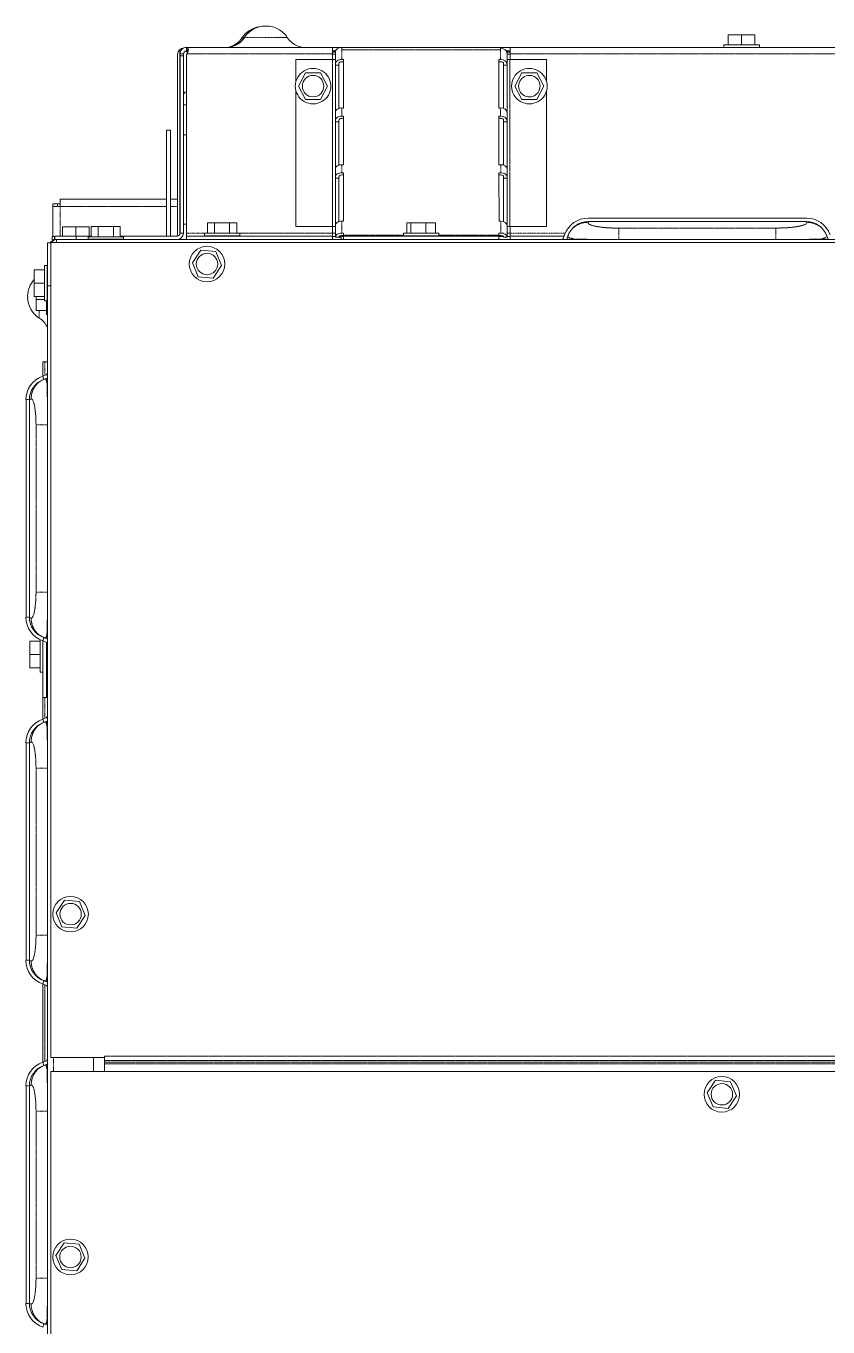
# Model space of a CAD drawing. Header units: millimetres. Extents: x 60499 to 556746, y 248297 to 497145.
# Drawn here: x 70019 to 77869, y 386264 to 399004 of the extents above; entities that cross this region are included whole.
import ezdxf

# ---------------------------------------------------------------- set-up
doc = ezdxf.new("R2010")
doc.units = ezdxf.units.MM
doc.linetypes.add('PHANTOM', pattern=[20, 10, -2, 2, -2, 2, -2])

msp = doc.modelspace()

# ---------------------------------------------------------------- linework, layer by layer
at = {"color": 7, "linetype": 'PHANTOM', "lineweight": 13, "ltscale": 0.000579594}
msp.add_line((72132, 398887), (72152, 398887), dxfattribs=at)
at = {"color": 7, "linetype": 'PHANTOM', "lineweight": 13, "ltscale": 2.97366e-05}
for p, q in [((72155, 398891), (72154, 398891)), ((72156, 398891), (72155, 398891))]:
    msp.add_line(p, q, dxfattribs=at)
at = {"color": 7, "linetype": 'PHANTOM', "lineweight": 13, "ltscale": 0.012484}
msp.add_line((72576, 398891), (72156, 398891), dxfattribs=at)
at = {"color": 7, "lineweight": 13, "ltscale": 2.94062e-05}
for p, q in [((72361, 399004), (72360, 399004)), ((72362, 399004), (72361, 399004))]:
    msp.add_line(p, q, dxfattribs=at)
at = {"color": 7, "lineweight": 13, "ltscale": 0.000266248}
for p, q in [((72371, 399004), (72362, 399004)), ((70036, 396349), (70036, 396358))]:
    msp.add_line(p, q, dxfattribs=at)
at = {"color": 7, "lineweight": 13, "ltscale": 4.51462e-05}
for p, q in [((72370, 399004), (72369, 399004)), ((72371, 399004), (72370, 399004))]:
    msp.add_line(p, q, dxfattribs=at)
at = {"color": 7, "lineweight": 13, "ltscale": 0.0039}
for p, q in [((76892, 398919), (77023, 398919)), ((77023, 398919), (77154, 398919)), ((70376, 397036), (70507, 397036)), ((70507, 397036), (70638, 397036)), ((70100, 396486), (70100, 396617)), ((70100, 396355), (70100, 396486)), ((70056, 392849), (70056, 392980)), ((70056, 392718), (70056, 392849))]:
    msp.add_line(p, q, dxfattribs=at)
at = {"color": 7, "lineweight": 13, "ltscale": 0.003}
for p, q in [((76892, 398818), (76892, 398919)), ((77023, 398818), (77023, 398919)), ((77154, 398818), (77154, 398919)), ((70657, 396941), (70657, 397042)), ((70726, 396941), (70726, 397042)), ((70874, 396941), (70874, 397042)), ((70942, 396941), (70942, 397042)), ((71796, 396974), (71796, 397075)), ((71864, 396974), (71864, 397075)), ((72012, 396974), (72012, 397075)), ((72081, 396974), (72081, 397075)), ((73748, 396974), (73748, 397075)), ((73787, 396974), (73787, 397075)), ((73932, 396974), (73932, 397075)), ((74027, 396974), (74027, 397075)), ((70200, 396617), (70100, 396617)), ((70200, 396486), (70100, 396486)), ((70200, 396355), (70100, 396355)), ((70220, 396218), (70119, 396218)), ((70157, 392980), (70056, 392980)), ((70157, 392849), (70056, 392849)), ((70157, 392718), (70056, 392718))]:
    msp.add_line(p, q, dxfattribs=at)
at = {"color": 7, "lineweight": 13, "ltscale": 0.000313616}
msp.add_line((71534, 398761), (71524, 398761), dxfattribs=at)
at = {"color": 7, "lineweight": 13, "ltscale": 0.000874917}
msp.add_line((71524, 398761), (71524, 398731), dxfattribs=at)
at = {"color": 7, "lineweight": 13, "ltscale": 0.03937}
for p, q in [((71524, 396976), (71524, 398761)), ((73018, 398794), (71595, 398794)), ((73018, 398794), (74757, 398794)), ((73110, 398792), (74664, 398792)), ((92144, 398794), (74757, 398794)), ((71503, 396971), (71503, 398727)), ((71527, 396976), (71527, 398713)), ((71560, 398713), (71560, 396976)), ((71590, 396976), (71590, 398726)), ((71590, 398726), (71590, 396976)), ((72661, 398370), (72661, 397040)), ((72661, 398370), (72661, 397040)), ((75114, 398370), (75114, 397040)), ((71394, 396946), (71394, 397984)), ((71434, 397984), (71434, 396946)), ((71561, 397937), (71561, 397064)), ((70352, 397307), (71394, 397307)), ((77658, 397123), (75523, 397123)), ((77658, 397089), (75522, 397089)), ((70263, 396883), (89275, 396883)), ((70263, 396883), (70263, 388904)), ((70318, 396913), (89249, 396913)), ((73018, 396946), (71590, 396946)), ((71590, 396913), (73018, 396913)), ((73127, 396946), (74648, 396946)), ((73127, 396913), (74648, 396913)), ((70229, 381472), (70229, 396460)), ((70019, 395345), (70019, 393214)), ((70019, 395345), (70019, 393214)), ((70052, 395345), (70052, 393214)), ((70019, 391985), (70019, 389855)), ((70019, 391985), (70019, 389855)), ((70052, 391985), (70052, 389855)), ((70185, 388858), (70185, 389622)), ((70263, 380792), (70263, 388767)), ((70263, 388767), (93474, 388767)), ((70019, 388626), (70019, 386495)), ((70019, 388626), (70019, 386495)), ((70052, 388626), (70052, 386495))]:
    msp.add_line(p, q, dxfattribs=at)
at = {"color": 7, "lineweight": 13, "ltscale": 5.49977e-05}
msp.add_line((71565, 398790), (71567, 398790), dxfattribs=at)
at = {"color": 7, "lineweight": 13, "ltscale": 0.00090964}
msp.add_line((71575, 398756), (71605, 398756), dxfattribs=at)
at = {"color": 7, "lineweight": 13, "ltscale": 0.000990019}
for p, q in [((71590, 398761), (71590, 398794)), ((71595, 398761), (71595, 398794)), ((74757, 398761), (74757, 398794)), ((71560, 398731), (71527, 398731)), ((71560, 398713), (71527, 398713)), ((73081, 398622), (73047, 398622)), ((71560, 396976), (71527, 396976)), ((70276, 396942), (70276, 396909)), ((70297, 396946), (70297, 396913)), ((70300, 396913), (70300, 396946)), ((70510, 396913), (70510, 396946)), ((71590, 396946), (71590, 396913)), ((73018, 396913), (73018, 396946)), ((73048, 396935), (73081, 396935)), ((73127, 396913), (73127, 396946)), ((74648, 396913), (74648, 396946)), ((74757, 396913), (74757, 396946)), ((70185, 392429), (70219, 392429))]:
    msp.add_line(p, q, dxfattribs=at)
at = {"color": 7, "lineweight": 13, "ltscale": 0.000153489}
for p, q in [((71595, 398794), (71590, 398794)), ((71595, 398761), (71590, 398761))]:
    msp.add_line(p, q, dxfattribs=at)
at = {"color": 7, "lineweight": 13, "ltscale": 0.000305536}
msp.add_line((71595, 398756), (71595, 398746), dxfattribs=at)
at = {"color": 7, "lineweight": 13, "ltscale": 1.10836e-05}
msp.add_line((72752, 398794), (72752, 398794), dxfattribs=at)
at = {"color": 7, "lineweight": 13, "ltscale": 0.000922796}
msp.add_line((73018, 398761), (73049, 398761), dxfattribs=at)
at = {"color": 7, "linetype": 'PHANTOM', "lineweight": 13, "ltscale": 0.000869721}
msp.add_line((73047, 398752), (73018, 398752), dxfattribs=at)
at = {"color": 7, "lineweight": 13, "ltscale": 0.000278623}
msp.add_line((73047, 398751), (73047, 398741), dxfattribs=at)
at = {"color": 7, "lineweight": 13, "ltscale": 1.98244e-06}
for p, q in [((73110, 398792), (73110, 398792)), ((71590, 396946), (71590, 396946)), ((71590, 396913), (71590, 396913)), ((73127, 396946), (73127, 396946)), ((73127, 396913), (73127, 396913)), ((74757, 396946), (74757, 396946)), ((74757, 396913), (74757, 396913))]:
    msp.add_line(p, q, dxfattribs=at)
at = {"color": 7, "lineweight": 13, "ltscale": 0.00064135}
for p, q in [((73110, 398792), (73110, 398770)), ((74664, 398770), (74664, 398792))]:
    msp.add_line(p, q, dxfattribs=at)
at = {"color": 7, "lineweight": 13, "ltscale": 1.00023e-05}
msp.add_line((73110, 398792), (73110, 398792), dxfattribs=at)
at = {"color": 7, "linetype": 'PHANTOM', "lineweight": 13, "ltscale": 0.003447}
msp.add_line((73110, 398676), (73110, 398792), dxfattribs=at)
at = {"color": 7, "linetype": 'PHANTOM', "lineweight": 13, "ltscale": 0.03937}
for p, q in [((73110, 398770), (74664, 398770)), ((73018, 398731), (71595, 398731)), ((73018, 398675), (73018, 397040)), ((73047, 398675), (73047, 397040)), ((74756, 397040), (74756, 398675)), ((92144, 398731), (74757, 398731)), ((70352, 397237), (71394, 397237)), ((73018, 396976), (72081, 396976)), ((77358, 397025), (75823, 397025)), ((70117, 395097), (70117, 393461)), ((70117, 391738), (70117, 390102)), ((70203, 388865), (70203, 389616)), ((70788, 388915), (92949, 388915)), ((70788, 388873), (92949, 388873)), ((92949, 388858), (70788, 388858)), ((92949, 388840), (70788, 388840)), ((70117, 388379), (70117, 386743))]:
    msp.add_line(p, q, dxfattribs=at)
at = {"color": 7, "lineweight": 13, "ltscale": 9.9873e-06}
msp.add_line((74664, 398792), (74664, 398792), dxfattribs=at)
at = {"color": 7, "lineweight": 13, "ltscale": 0.000278503}
msp.add_line((74664, 398792), (74664, 398783), dxfattribs=at)
at = {"color": 7, "linetype": 'PHANTOM', "lineweight": 13, "ltscale": 0.003168}
for p, q in [((74664, 398676), (74664, 398783)), ((73047, 398635), (73047, 398741))]:
    msp.add_line(p, q, dxfattribs=at)
at = {"color": 7, "lineweight": 13, "ltscale": 0.001096}
msp.add_line((74720, 398761), (74757, 398761), dxfattribs=at)
at = {"color": 7, "linetype": 'PHANTOM', "lineweight": 13, "ltscale": 0.000944032}
msp.add_line((74757, 398752), (74725, 398752), dxfattribs=at)
at = {"color": 7, "lineweight": 13, "ltscale": 0.01035}
for p, q in [((77197, 398818), (76850, 398818)), ((70200, 396660), (70200, 396313))]:
    msp.add_line(p, q, dxfattribs=at)
at = {"color": 7, "lineweight": 13, "ltscale": 0.000712958}
for p, q in [((76850, 398794), (76850, 398818)), ((77197, 398794), (77197, 398818))]:
    msp.add_line(p, q, dxfattribs=at)
at = {"color": 7, "lineweight": 13, "ltscale": 9.60883e-05}
msp.add_line((71527, 398731), (71524, 398731), dxfattribs=at)
at = {"color": 7, "lineweight": 13, "ltscale": 9.56678e-05}
msp.add_line((71524, 398731), (71527, 398731), dxfattribs=at)
at = {"color": 7, "lineweight": 13, "ltscale": 0.000448753}
msp.add_line((71595, 398731), (71595, 398746), dxfattribs=at)
at = {"color": 7, "linetype": 'PHANTOM', "lineweight": 13, "ltscale": 0.000215756}
msp.add_line((71595, 398746), (71602, 398746), dxfattribs=at)
at = {"color": 7, "lineweight": 13, "ltscale": 0.006392}
msp.add_line((72661, 398675), (72661, 398460), dxfattribs=at)
at = {"color": 7, "lineweight": 13, "ltscale": 0.006391}
msp.add_line((72661, 398675), (72661, 398460), dxfattribs=at)
at = {"color": 7, "lineweight": 13, "ltscale": 0.010635}
for p, q in [((72661, 398675), (73018, 398675)), ((74756, 398675), (75114, 398675)), ((72661, 397040), (73018, 397040)), ((74756, 397040), (75114, 397040))]:
    msp.add_line(p, q, dxfattribs=at)
at = {"color": 7, "linetype": 'PHANTOM', "lineweight": 13, "ltscale": 0.00086891}
msp.add_line((73018, 398747), (73047, 398747), dxfattribs=at)
at = {"color": 7, "lineweight": 13, "ltscale": 0.001683}
for p, q in [((73018, 398675), (73018, 398731)), ((74757, 398731), (74757, 398675)), ((74757, 398731), (74757, 398675))]:
    msp.add_line(p, q, dxfattribs=at)
at = {"color": 7, "lineweight": 13, "ltscale": 0.000868519}
for p, q in [((73018, 398728), (73047, 398728)), ((73018, 396975), (73047, 396975))]:
    msp.add_line(p, q, dxfattribs=at)
at = {"color": 7, "lineweight": 13, "ltscale": 0.000875158}
for p, q in [((73018, 398675), (73047, 398675)), ((73018, 397040), (73047, 397040))]:
    msp.add_line(p, q, dxfattribs=at)
at = {"color": 7, "lineweight": 13, "ltscale": 0.001988}
msp.add_line((73047, 398741), (73047, 398675), dxfattribs=at)
at = {"color": 7, "lineweight": 13, "ltscale": 0.000390601}
for p, q in [((73047, 398635), (73047, 398622)), ((73081, 398635), (73081, 398622)), ((74694, 398635), (74694, 398622)), ((74727, 398635), (74727, 398622)), ((73047, 398080), (73047, 398067)), ((73081, 398080), (73081, 398067)), ((74694, 398080), (74694, 398067)), ((74727, 398080), (74727, 398067)), ((73048, 397605), (73048, 397592)), ((73048, 397526), (73048, 397513)), ((73081, 397526), (73081, 397513)), ((74694, 397526), (74694, 397513)), ((74727, 397526), (74727, 397513)), ((73048, 397051), (73048, 397037))]:
    msp.add_line(p, q, dxfattribs=at)
at = {"color": 7, "lineweight": 13, "ltscale": 0.00047876}
for p, q in [((73110, 398676), (73126, 398676)), ((74664, 398654), (74648, 398654)), ((73110, 398122), (73126, 398122)), ((74664, 398201), (74648, 398201)), ((73110, 398100), (73126, 398100)), ((74664, 398100), (74648, 398100)), ((73110, 397646), (73126, 397646)), ((74665, 397646), (74648, 397646)), ((74665, 397567), (74648, 397567))]:
    msp.add_line(p, q, dxfattribs=at)
at = {"color": 7, "lineweight": 13, "ltscale": 0.000478729}
for p, q in [((73110, 398654), (73126, 398654)), ((73110, 398201), (73126, 398201)), ((73110, 397567), (73126, 397567)), ((73110, 397545), (73126, 397545)), ((73110, 397092), (73126, 397092))]:
    msp.add_line(p, q, dxfattribs=at)
at = {"color": 7, "lineweight": 13, "ltscale": 0.00064952}
for p, q in [((73126, 398654), (73126, 398676)), ((73126, 397545), (73126, 397567)), ((73127, 396954), (73127, 396976))]:
    msp.add_line(p, q, dxfattribs=at)
at = {"color": 7, "lineweight": 13, "ltscale": 0.014151}
for p, q in [((73126, 398676), (73126, 398201)), ((74648, 398201), (74648, 398676)), ((73047, 398622), (73047, 398147)), ((73126, 398122), (73126, 397646)), ((74648, 397646), (74648, 398122)), ((73047, 398067), (73048, 397592)), ((73048, 397513), (73048, 397037)), ((73126, 397567), (73126, 397092)), ((74649, 397092), (74648, 397567))]:
    msp.add_line(p, q, dxfattribs=at)
at = {"color": 7, "lineweight": 13, "ltscale": 0.013501}
for p, q in [((73126, 398654), (73126, 398201)), ((73126, 398100), (73126, 397646)), ((73126, 397545), (73126, 397092))]:
    msp.add_line(p, q, dxfattribs=at)
at = {"color": 7, "lineweight": 13, "ltscale": 0.000478745}
for p, q in [((74664, 398676), (74648, 398676)), ((74664, 398122), (74648, 398122)), ((74665, 397545), (74648, 397545)), ((74665, 397092), (74649, 397092))]:
    msp.add_line(p, q, dxfattribs=at)
at = {"color": 7, "lineweight": 13, "ltscale": 0.013091}
msp.add_line((74694, 398196), (74694, 398636), dxfattribs=at)
at = {"color": 7, "linetype": 'PHANTOM', "lineweight": 13, "ltscale": 0.000895553}
msp.add_line((74727, 398747), (74757, 398747), dxfattribs=at)
at = {"color": 7, "lineweight": 13, "ltscale": 0.003168}
msp.add_line((74727, 398635), (74727, 398741), dxfattribs=at)
at = {"color": 7, "lineweight": 13, "ltscale": 0.000881255}
msp.add_line((74727, 398728), (74757, 398728), dxfattribs=at)
at = {"color": 7, "lineweight": 13, "ltscale": 0.000874857}
msp.add_line((74756, 398675), (74727, 398675), dxfattribs=at)
at = {"color": 7, "lineweight": 13, "ltscale": 0.00639}
msp.add_line((75114, 398675), (75114, 398460), dxfattribs=at)
at = {"color": 7, "lineweight": 13, "ltscale": 0.004405}
for p, q in [((72755, 398546), (72686, 398416)), ((72755, 398546), (72686, 398416)), ((72903, 398546), (72755, 398546)), ((72971, 398415), (72903, 398546)), ((74872, 398546), (74803, 398416)), ((74872, 398546), (74803, 398416)), ((75020, 398546), (74872, 398546)), ((75089, 398415), (75020, 398546)), ((72686, 398416), (72754, 398284)), ((72686, 398416), (72754, 398284)), ((72902, 398284), (72971, 398415)), ((74803, 398416), (74871, 398284)), ((74803, 398416), (74871, 398284)), ((75019, 398284), (75089, 398415)), ((72754, 398284), (72902, 398284)), ((74871, 398284), (75019, 398284)), ((70726, 397042), (70874, 397042)), ((71864, 397075), (72012, 397075)), ((71729, 396810), (71649, 396686)), ((71877, 396796), (71729, 396810)), ((71933, 396659), (71877, 396796)), ((71649, 396686), (71705, 396549)), ((71852, 396535), (71933, 396659)), ((71705, 396549), (71852, 396535)), ((70394, 390444), (70313, 390320)), ((70541, 390430), (70394, 390444)), ((70598, 390293), (70541, 390430)), ((70313, 390320), (70369, 390183)), ((70517, 390169), (70598, 390293)), ((70369, 390183), (70517, 390169)), ((76768, 388680), (76687, 388556)), ((76916, 388666), (76768, 388680)), ((76972, 388529), (76916, 388666)), ((76687, 388556), (76744, 388419)), ((76891, 388405), (76972, 388529)), ((76744, 388419), (76891, 388405)), ((70392, 387088), (70312, 386964)), ((70540, 387074), (70392, 387088)), ((70596, 386937), (70540, 387074)), ((70312, 386964), (70368, 386827)), ((70515, 386813), (70596, 386937)), ((70368, 386827), (70515, 386813))]:
    msp.add_line(p, q, dxfattribs=at)
at = {"color": 7, "lineweight": 13, "ltscale": 0.01268}
for p, q in [((73081, 398622), (73081, 398196)), ((74694, 398622), (74694, 398196)), ((73081, 398067), (73081, 397641)), ((74694, 398067), (74694, 397641)), ((73081, 397513), (73081, 397087))]:
    msp.add_line(p, q, dxfattribs=at)
at = {"color": 7, "lineweight": 13, "ltscale": 0.000990004}
for p, q in [((74694, 398622), (74727, 398622)), ((74694, 397513), (74727, 397513)), ((74694, 396935), (74727, 396935))]:
    msp.add_line(p, q, dxfattribs=at)
at = {"color": 7, "lineweight": 13, "ltscale": 0.013746}
for p, q in [((74727, 398622), (74727, 398160)), ((74727, 398067), (74727, 397606)), ((74727, 397513), (74727, 397051))]:
    msp.add_line(p, q, dxfattribs=at)
at = {"color": 7, "lineweight": 13, "ltscale": 0.002854}
msp.add_line((71561, 398233), (71561, 398329), dxfattribs=at)
at = {"color": 7, "lineweight": 13, "ltscale": 0.000840855}
for p, q in [((71561, 398233), (71590, 398233)), ((71561, 397937), (71590, 397937))]:
    msp.add_line(p, q, dxfattribs=at)
at = {"color": 7, "lineweight": 13, "ltscale": 0.008813}
msp.add_line((71561, 397937), (71561, 398233), dxfattribs=at)
at = {"color": 7, "lineweight": 13, "ltscale": 0.000390481}
msp.add_line((73047, 398160), (73047, 398147), dxfattribs=at)
at = {"color": 7, "linetype": 'PHANTOM', "lineweight": 13, "ltscale": 0.002358}
for p, q in [((73047, 398080), (73047, 398160)), ((73110, 397567), (73110, 397646)), ((74665, 397567), (74665, 397646))]:
    msp.add_line(p, q, dxfattribs=at)
at = {"color": 7, "linetype": 'PHANTOM', "lineweight": 13, "ltscale": 0.002359}
for p, q in [((73110, 398122), (73110, 398201)), ((74664, 398122), (74664, 398201)), ((73048, 397526), (73048, 397605))]:
    msp.add_line(p, q, dxfattribs=at)
at = {"color": 7, "lineweight": 13, "ltscale": 0.0006494}
msp.add_line((73126, 398100), (73126, 398122), dxfattribs=at)
at = {"color": 7, "lineweight": 13, "ltscale": 0.002358}
msp.add_line((74727, 398080), (74727, 398160), dxfattribs=at)
at = {"color": 7, "lineweight": 13, "ltscale": 0.000989989}
for p, q in [((73081, 398067), (73047, 398067)), ((74694, 398067), (74727, 398067)), ((73081, 397513), (73048, 397513))]:
    msp.add_line(p, q, dxfattribs=at)
at = {"color": 7, "lineweight": 13, "ltscale": 0.013117}
msp.add_line((74694, 397641), (74694, 398082), dxfattribs=at)
at = {"color": 7, "lineweight": 13, "ltscale": 0.0012}
msp.add_line((71394, 397984), (71434, 397984), dxfattribs=at)
at = {"color": 7, "lineweight": 13, "ltscale": 0.002359}
msp.add_line((74727, 397526), (74727, 397605), dxfattribs=at)
at = {"color": 7, "lineweight": 13, "ltscale": 0.013132}
msp.add_line((74694, 397087), (74694, 397528), dxfattribs=at)
at = {"color": 7, "lineweight": 13, "ltscale": 0.012679}
msp.add_line((74694, 397513), (74694, 397087), dxfattribs=at)
at = {"color": 7, "lineweight": 13, "ltscale": 0.000775074}
for p, q in [((70282, 397237), (70282, 397263)), ((70326, 397237), (70326, 397263))]:
    msp.add_line(p, q, dxfattribs=at)
at = {"color": 7, "lineweight": 13, "ltscale": 0.0013}
msp.add_line((70282, 397263), (70326, 397263), dxfattribs=at)
at = {"color": 7, "lineweight": 13, "ltscale": 0.008785}
msp.add_line((70282, 397237), (70282, 396942), dxfattribs=at)
at = {"color": 7, "lineweight": 13, "ltscale": 0.002075}
for p, q in [((70282, 397237), (70352, 397237)), ((70352, 397237), (70352, 397307))]:
    msp.add_line(p, q, dxfattribs=at)
at = {"color": 7, "lineweight": 13, "ltscale": 0.000774984}
for p, q in [((70352, 397263), (70326, 397263)), ((70227, 396660), (70200, 396660)), ((70227, 396313), (70200, 396313))]:
    msp.add_line(p, q, dxfattribs=at)
at = {"color": 7, "linetype": 'PHANTOM', "lineweight": 13, "ltscale": 0.000775074}
msp.add_line((70352, 397237), (70352, 397263), dxfattribs=at)
at = {"color": 7, "linetype": 'PHANTOM', "lineweight": 13, "ltscale": 0.008661}
msp.add_line((70352, 397237), (70352, 396946), dxfattribs=at)
at = {"color": 7, "lineweight": 13, "ltscale": 0.002035}
msp.add_line((71434, 397307), (71503, 397307), dxfattribs=at)
at = {"color": 7, "linetype": 'PHANTOM', "lineweight": 13, "ltscale": 0.002035}
msp.add_line((71434, 397237), (71503, 397237), dxfattribs=at)
at = {"color": 7, "lineweight": 13, "ltscale": 3.41521e-05}
msp.add_line((71560, 397307), (71561, 397307), dxfattribs=at)
at = {"color": 7, "linetype": 'PHANTOM', "lineweight": 13, "ltscale": 3.41521e-05}
msp.add_line((71560, 397237), (71561, 397237), dxfattribs=at)
at = {"color": 7, "lineweight": 13, "ltscale": 1.11437e-05}
msp.add_line((75523, 397123), (75522, 397123), dxfattribs=at)
at = {"color": 7, "lineweight": 13, "ltscale": 1.11738e-05}
msp.add_line((77658, 397123), (77658, 397123), dxfattribs=at)
at = {"color": 7, "lineweight": 13, "ltscale": 0.00266}
for p, q in [((70376, 396946), (70376, 397036)), ((70507, 396946), (70507, 397036)), ((70638, 396946), (70638, 397036))]:
    msp.add_line(p, q, dxfattribs=at)
at = {"color": 7, "lineweight": 13, "ltscale": 0.002047}
for p, q in [((70657, 397042), (70726, 397042)), ((71796, 397075), (71864, 397075))]:
    msp.add_line(p, q, dxfattribs=at)
at = {"color": 7, "lineweight": 13, "ltscale": 0.002048}
for p, q in [((70874, 397042), (70942, 397042)), ((72012, 397075), (72081, 397075))]:
    msp.add_line(p, q, dxfattribs=at)
at = {"color": 7, "lineweight": 13, "ltscale": 6.36784e-06}
msp.add_line((71527, 396976), (71527, 396976), dxfattribs=at)
at = {"color": 7, "lineweight": 13, "ltscale": 0.000840885}
msp.add_line((71561, 397064), (71590, 397064), dxfattribs=at)
at = {"color": 7, "linetype": 'PHANTOM', "lineweight": 13, "ltscale": 0.006133}
msp.add_line((71796, 396976), (71590, 396976), dxfattribs=at)
at = {"color": 7, "lineweight": 13, "ltscale": 0.005175}
for p, q in [((71765, 396974), (71938, 396974)), ((72112, 396974), (71938, 396974)), ((70800, 396941), (70626, 396941)), ((70800, 396941), (70974, 396941))]:
    msp.add_line(p, q, dxfattribs=at)
at = {"color": 7, "lineweight": 13, "ltscale": 0.000774954}
for p, q in [((71765, 396948), (71765, 396974)), ((72112, 396948), (72112, 396974)), ((73714, 396948), (73714, 396974)), ((74061, 396948), (74061, 396974)), ((70626, 396915), (70626, 396941)), ((70974, 396915), (70974, 396941))]:
    msp.add_line(p, q, dxfattribs=at)
at = {"color": 7, "lineweight": 13, "ltscale": 0.001901}
for p, q in [((73018, 396976), (73018, 397040)), ((74757, 397040), (74757, 396976)), ((74757, 397040), (74757, 396976))]:
    msp.add_line(p, q, dxfattribs=at)
at = {"color": 7, "lineweight": 13, "ltscale": 0.003125}
msp.add_line((73047, 397040), (73047, 396935), dxfattribs=at)
at = {"color": 7, "linetype": 'PHANTOM', "lineweight": 13, "ltscale": 0.003451}
for p, q in [((73048, 396935), (73048, 397051)), ((73110, 396976), (73110, 397092)), ((74665, 396976), (74665, 397092))]:
    msp.add_line(p, q, dxfattribs=at)
at = {"color": 7, "lineweight": 13, "ltscale": 0.000484977}
msp.add_line((73110, 396976), (73127, 396976), dxfattribs=at)
at = {"color": 7, "lineweight": 13, "ltscale": 0.000574067}
for p, q in [((73127, 396976), (73127, 396956)), ((74648, 396976), (74648, 396956)), ((73127, 396954), (73127, 396935))]:
    msp.add_line(p, q, dxfattribs=at)
at = {"color": 7, "lineweight": 13, "ltscale": 0.004066}
msp.add_line((73850, 396974), (73714, 396974), dxfattribs=at)
at = {"color": 7, "lineweight": 13, "ltscale": 0.001164}
msp.add_line((73748, 397075), (73787, 397075), dxfattribs=at)
at = {"color": 7, "lineweight": 13, "ltscale": 0.004302}
msp.add_line((73787, 397075), (73932, 397075), dxfattribs=at)
at = {"color": 7, "lineweight": 13, "ltscale": 0.006284}
msp.add_line((73850, 396974), (74061, 396974), dxfattribs=at)
at = {"color": 7, "lineweight": 13, "ltscale": 0.002836}
msp.add_line((73932, 397075), (74027, 397075), dxfattribs=at)
at = {"color": 7, "lineweight": 13, "ltscale": 0.000484992}
msp.add_line((74648, 396976), (74665, 396976), dxfattribs=at)
at = {"color": 7, "lineweight": 13, "ltscale": 0.00136}
msp.add_line((74648, 396975), (74694, 396975), dxfattribs=at)
at = {"color": 7, "lineweight": 13, "ltscale": 0.003451}
msp.add_line((74727, 396935), (74727, 397051), dxfattribs=at)
at = {"color": 7, "lineweight": 13, "ltscale": 0.000867048}
msp.add_line((74756, 397040), (74727, 397040), dxfattribs=at)
at = {"color": 7, "lineweight": 13, "ltscale": 0.000873506}
msp.add_line((74727, 396975), (74757, 396975), dxfattribs=at)
at = {"color": 7, "linetype": 'PHANTOM', "lineweight": 13, "ltscale": 0.016106}
msp.add_line((75298, 396976), (74757, 396976), dxfattribs=at)
at = {"color": 7, "linetype": 'PHANTOM', "lineweight": 13, "ltscale": 0.000241257}
for p, q in [((75520, 397082), (75522, 397089)), ((77658, 397089), (77661, 397082))]:
    msp.add_line(p, q, dxfattribs=at)
at = {"color": 7, "linetype": 'PHANTOM', "lineweight": 13, "ltscale": 0.003324}
for p, q in [((75823, 397025), (75823, 396913)), ((77358, 397025), (77358, 396913))]:
    msp.add_line(p, q, dxfattribs=at)
at = {"color": 7, "lineweight": 13, "ltscale": 0.0125}
for p, q in [((70229, 396460), (70229, 396880)), ((70262, 396460), (70262, 396880))]:
    msp.add_line(p, q, dxfattribs=at)
at = {"color": 7, "lineweight": 13, "ltscale": 0.000999991}
for p, q in [((70229, 396880), (70262, 396880)), ((70262, 396460), (70229, 396460))]:
    msp.add_line(p, q, dxfattribs=at)
at = {"color": 7, "lineweight": 13, "ltscale": 0.000629005}
msp.add_line((70276, 396942), (70297, 396942), dxfattribs=at)
at = {"color": 7, "lineweight": 13, "ltscale": 0.000483896}
msp.add_line((70276, 396909), (70292, 396909), dxfattribs=at)
at = {"color": 7, "lineweight": 13, "ltscale": 0.000173013}
msp.add_line((70282, 396909), (70282, 396903), dxfattribs=at)
at = {"color": 7, "lineweight": 13, "ltscale": 0.000168928}
msp.add_line((70292, 396913), (70292, 396907), dxfattribs=at)
at = {"color": 7, "lineweight": 13, "ltscale": 0.000750024}
msp.add_line((70292, 396913), (70318, 396913), dxfattribs=at)
at = {"color": 7, "lineweight": 13, "ltscale": 8.86391e-05}
msp.add_line((70300, 396946), (70297, 396946), dxfattribs=at)
at = {"color": 7, "lineweight": 13, "ltscale": 0.006251}
msp.add_line((70300, 396946), (70510, 396946), dxfattribs=at)
at = {"color": 7, "lineweight": 13, "ltscale": 0.000908559}
msp.add_line((70318, 396883), (70318, 396913), dxfattribs=at)
at = {"color": 7, "lineweight": 13, "ltscale": 0.004365}
msp.add_line((70657, 396946), (70510, 396946), dxfattribs=at)
at = {"color": 7, "lineweight": 13, "ltscale": 0.001515}
for p, q in [((70677, 396915), (70626, 396915)), ((70677, 396913), (70626, 396913))]:
    msp.add_line(p, q, dxfattribs=at)
at = {"color": 7, "lineweight": 13, "ltscale": 6.25971e-05}
for p, q in [((70626, 396915), (70626, 396913)), ((70677, 396915), (70677, 396913)), ((70750, 396915), (70750, 396913)), ((70791, 396915), (70791, 396913)), ((70800, 396915), (70800, 396913)), ((70808, 396915), (70808, 396913)), ((70850, 396915), (70850, 396913)), ((70923, 396915), (70923, 396913)), ((70974, 396915), (70974, 396913)), ((71765, 396948), (71765, 396946)), ((71816, 396948), (71816, 396946)), ((71889, 396948), (71889, 396946)), ((71930, 396948), (71930, 396946)), ((71938, 396948), (71938, 396946)), ((71947, 396948), (71947, 396946)), ((71988, 396948), (71988, 396946)), ((72061, 396948), (72061, 396946)), ((72112, 396948), (72112, 396946)), ((73718, 396948), (73718, 396946)), ((73741, 396948), (73741, 396946)), ((73826, 396948), (73826, 396946)), ((73850, 396948), (73850, 396946)), ((73879, 396948), (73879, 396946)), ((73923, 396948), (73923, 396946)), ((73981, 396948), (73981, 396946)), ((74057, 396948), (74057, 396946))]:
    msp.add_line(p, q, dxfattribs=at)
at = {"color": 7, "lineweight": 13, "ltscale": 0.003659}
for p, q in [((70800, 396915), (70677, 396915)), ((70923, 396915), (70800, 396915)), ((71938, 396948), (71816, 396948)), ((72061, 396948), (71938, 396948)), ((70227, 396609), (70227, 396486)), ((70227, 396486), (70227, 396363)), ((70183, 392972), (70183, 392849)), ((70183, 392849), (70183, 392726))]:
    msp.add_line(p, q, dxfattribs=at)
at = {"color": 7, "lineweight": 13, "ltscale": 0.002173}
for p, q in [((70750, 396913), (70677, 396913)), ((70923, 396913), (70850, 396913)), ((71889, 396946), (71816, 396946)), ((72061, 396946), (71988, 396946)), ((70229, 396609), (70229, 396536)), ((70229, 396436), (70229, 396363)), ((70185, 392972), (70185, 392899)), ((70185, 392799), (70185, 392726))]:
    msp.add_line(p, q, dxfattribs=at)
at = {"color": 7, "lineweight": 13, "ltscale": 0.000246994}
msp.add_line((70800, 396913), (70791, 396913), dxfattribs=at)
at = {"color": 7, "lineweight": 13, "ltscale": 0.000247385}
msp.add_line((70808, 396913), (70800, 396913), dxfattribs=at)
at = {"color": 7, "lineweight": 13, "ltscale": 0.001516}
for p, q in [((70974, 396915), (70923, 396915)), ((70974, 396913), (70923, 396913)), ((71816, 396948), (71765, 396948)), ((71816, 396946), (71765, 396946)), ((72112, 396948), (72061, 396948)), ((72112, 396946), (72061, 396946)), ((70227, 396660), (70227, 396609)), ((70229, 396660), (70229, 396609)), ((70227, 396363), (70227, 396313)), ((70229, 396363), (70229, 396313)), ((70183, 392726), (70183, 392675)), ((70185, 392726), (70185, 392675))]:
    msp.add_line(p, q, dxfattribs=at)
at = {"color": 7, "lineweight": 13, "ltscale": 0.01652}
msp.add_line((71497, 396946), (70942, 396946), dxfattribs=at)
at = {"color": 7, "lineweight": 13, "ltscale": 0.000247114}
msp.add_line((71938, 396946), (71930, 396946), dxfattribs=at)
at = {"color": 7, "lineweight": 13, "ltscale": 0.000247295}
msp.add_line((71947, 396946), (71938, 396946), dxfattribs=at)
at = {"color": 7, "lineweight": 13, "ltscale": 0.000866387}
msp.add_line((73018, 396942), (73047, 396942), dxfattribs=at)
at = {"color": 7, "lineweight": 13, "ltscale": 7.9598e-06}
for p, q in [((73048, 396935), (73047, 396935)), ((74694, 396935), (74694, 396935))]:
    msp.add_line(p, q, dxfattribs=at)
at = {"color": 7, "lineweight": 13, "ltscale": 0.001291}
msp.add_line((73083, 396942), (73127, 396942), dxfattribs=at)
at = {"color": 7, "lineweight": 13, "ltscale": 0.000485007}
for p, q in [((73110, 396954), (73127, 396954)), ((74648, 396954), (74665, 396954))]:
    msp.add_line(p, q, dxfattribs=at)
at = {"color": 7, "linetype": 'PHANTOM', "lineweight": 13, "ltscale": 0.017476}
msp.add_line((73714, 396956), (73127, 396956), dxfattribs=at)
at = {"color": 7, "lineweight": 13, "ltscale": 0.000816435}
msp.add_line((73741, 396948), (73714, 396948), dxfattribs=at)
at = {"color": 7, "lineweight": 13, "ltscale": 0.000696152}
msp.add_line((73741, 396946), (73718, 396946), dxfattribs=at)
at = {"color": 7, "lineweight": 13, "ltscale": 0.003249}
msp.add_line((73850, 396948), (73741, 396948), dxfattribs=at)
at = {"color": 7, "lineweight": 13, "ltscale": 0.002513}
msp.add_line((73826, 396946), (73741, 396946), dxfattribs=at)
at = {"color": 7, "lineweight": 13, "ltscale": 0.003899}
msp.add_line((73981, 396948), (73850, 396948), dxfattribs=at)
at = {"color": 7, "lineweight": 13, "ltscale": 0.000847073}
msp.add_line((73879, 396946), (73850, 396946), dxfattribs=at)
at = {"color": 7, "lineweight": 13, "ltscale": 0.001731}
msp.add_line((73981, 396946), (73923, 396946), dxfattribs=at)
at = {"color": 7, "lineweight": 13, "ltscale": 0.002265}
for p, q in [((74057, 396948), (73981, 396948)), ((74057, 396946), (73981, 396946))]:
    msp.add_line(p, q, dxfattribs=at)
at = {"color": 7, "lineweight": 13, "ltscale": 0.000120283}
msp.add_line((74061, 396948), (74057, 396948), dxfattribs=at)
at = {"color": 7, "linetype": 'PHANTOM', "lineweight": 13, "ltscale": 0.017474}
msp.add_line((74648, 396956), (74061, 396956), dxfattribs=at)
at = {"color": 7, "lineweight": 13, "ltscale": 0.001288}
msp.add_line((74648, 396942), (74692, 396942), dxfattribs=at)
at = {"color": 7, "lineweight": 13, "ltscale": 7.76156e-05}
msp.add_line((74694, 396937), (74694, 396935), dxfattribs=at)
at = {"color": 7, "lineweight": 13, "ltscale": 0.000873055}
msp.add_line((74727, 396942), (74757, 396942), dxfattribs=at)
at = {"color": 7, "lineweight": 13, "ltscale": 0.015766}
msp.add_line((75286, 396946), (74757, 396946), dxfattribs=at)
at = {"color": 7, "lineweight": 13, "ltscale": 0.014888}
msp.add_line((74757, 396913), (75257, 396913), dxfattribs=at)
at = {"color": 7, "lineweight": 13, "ltscale": 0.000946801}
msp.add_line((75280, 396930), (75291, 396959), dxfattribs=at)
at = {"color": 7, "lineweight": 13, "ltscale": 0.000198522}
msp.add_line((75294, 396966), (75291, 396959), dxfattribs=at)
at = {"color": 7, "lineweight": 13, "ltscale": 0.000946914}
msp.add_line((75312, 396918), (75323, 396948), dxfattribs=at)
at = {"color": 7, "linetype": 'PHANTOM', "lineweight": 13, "ltscale": 0.002211}
for p, q in [((75312, 396918), (75386, 396918)), ((77794, 396918), (77869, 396918))]:
    msp.add_line(p, q, dxfattribs=at)
at = {"color": 7, "lineweight": 13, "ltscale": 0.000946919}
msp.add_line((77858, 396948), (77869, 396918), dxfattribs=at)
at = {"color": 7, "lineweight": 13, "ltscale": 6.2507e-05}
for p, q in [((70227, 396660), (70229, 396660)), ((70227, 396609), (70229, 396609)), ((70227, 396536), (70229, 396536)), ((70227, 396495), (70229, 396495)), ((70227, 396486), (70229, 396486)), ((70227, 396478), (70229, 396478)), ((70227, 396436), (70229, 396436)), ((70227, 396363), (70229, 396363)), ((70227, 396313), (70229, 396313))]:
    msp.add_line(p, q, dxfattribs=at)
at = {"color": 7, "lineweight": 13, "ltscale": 0.000247144}
for p, q in [((70229, 396495), (70229, 396486)), ((70185, 392857), (70185, 392849)), ((70185, 392849), (70185, 392841))]:
    msp.add_line(p, q, dxfattribs=at)
at = {"color": 7, "lineweight": 13, "ltscale": 0.000247264}
msp.add_line((70229, 396486), (70229, 396478), dxfattribs=at)
at = {"color": 7, "lineweight": 13, "ltscale": 0.000898346}
msp.add_line((70119, 396325), (70119, 396355), dxfattribs=at)
at = {"color": 7, "lineweight": 13, "ltscale": 0.002431}
msp.add_line((70200, 396325), (70119, 396325), dxfattribs=at)
at = {"color": 7, "lineweight": 13, "ltscale": 0.003181}
msp.add_line((70119, 396218), (70119, 396325), dxfattribs=at)
at = {"color": 7, "linetype": 'PHANTOM', "lineweight": 13, "ltscale": 0.002219}
msp.add_line((70148, 396218), (70148, 396144), dxfattribs=at)
at = {"color": 7, "lineweight": 13, "ltscale": 0.00395}
msp.add_line((70220, 396313), (70220, 396180), dxfattribs=at)
at = {"color": 7, "lineweight": 13, "ltscale": 0.000268591}
msp.add_line((70229, 396180), (70220, 396180), dxfattribs=at)
at = {"color": 7, "lineweight": 13, "ltscale": 0.000516967}
msp.add_line((70203, 395717), (70185, 395717), dxfattribs=at)
at = {"color": 7, "lineweight": 13, "ltscale": 0.004157}
msp.add_line((70185, 395577), (70185, 395717), dxfattribs=at)
at = {"color": 7, "lineweight": 13, "ltscale": 0.000772972}
msp.add_line((70229, 395717), (70203, 395717), dxfattribs=at)
at = {"color": 7, "linetype": 'PHANTOM', "lineweight": 13, "ltscale": 0.003969}
msp.add_line((70203, 395583), (70203, 395717), dxfattribs=at)
at = {"color": 7, "lineweight": 13, "ltscale": 0.000946884}
msp.add_line((70182, 395576), (70212, 395587), dxfattribs=at)
at = {"color": 7, "lineweight": 13, "ltscale": 0.000999989}
for p, q in [((70194, 395544), (70182, 395576)), ((70194, 393014), (70182, 392983)), ((70194, 392185), (70182, 392217)), ((70194, 389655), (70182, 389623)), ((70194, 388826), (70182, 388857)), ((70194, 386296), (70182, 386264))]:
    msp.add_line(p, q, dxfattribs=at)
at = {"color": 7, "lineweight": 13, "ltscale": 0.000946855}
msp.add_line((70194, 395544), (70224, 395555), dxfattribs=at)
at = {"color": 7, "linetype": 'PHANTOM', "lineweight": 13, "ltscale": 0.001292}
for p, q in [((70224, 395512), (70224, 395555)), ((70224, 393003), (70224, 393047)), ((70224, 392153), (70224, 392196)), ((70224, 389644), (70224, 389688)), ((70224, 388793), (70224, 388837)), ((70224, 386285), (70224, 386328))]:
    msp.add_line(p, q, dxfattribs=at)
at = {"color": 7, "linetype": 'PHANTOM', "lineweight": 13, "ltscale": 0.000984793}
for p, q in [((70052, 395345), (70019, 395345)), ((70052, 393214), (70019, 393214)), ((70052, 391985), (70019, 391985)), ((70052, 389855), (70019, 389855)), ((70052, 388626), (70019, 388626)), ((70052, 386495), (70019, 386495))]:
    msp.add_line(p, q, dxfattribs=at)
at = {"color": 7, "linetype": 'PHANTOM', "lineweight": 13, "ltscale": 0.00053207}
for p, q in [((70052, 395345), (70069, 395351)), ((70069, 393208), (70052, 393214)), ((70052, 391985), (70069, 391992)), ((70069, 389849), (70052, 389855))]:
    msp.add_line(p, q, dxfattribs=at)
at = {"color": 7, "linetype": 'PHANTOM', "lineweight": 13, "ltscale": 0.003328}
for p, q in [((70117, 395097), (70229, 395097)), ((70117, 393461), (70229, 393461)), ((70117, 391738), (70229, 391738)), ((70117, 390102), (70229, 390102)), ((70117, 388379), (70229, 388379)), ((70117, 386743), (70229, 386743))]:
    msp.add_line(p, q, dxfattribs=at)
at = {"color": 7, "lineweight": 13, "ltscale": 0.009472}
msp.add_line((70157, 392675), (70157, 392993), dxfattribs=at)
at = {"color": 7, "lineweight": 13, "ltscale": 0.000946842}
for p, q in [((70212, 392972), (70182, 392983)), ((70182, 392217), (70212, 392228)), ((70212, 389613), (70182, 389623)), ((70182, 388857), (70212, 388868))]:
    msp.add_line(p, q, dxfattribs=at)
at = {"color": 7, "lineweight": 13, "ltscale": 0.000307579}
msp.add_line((70183, 392982), (70183, 392972), dxfattribs=at)
at = {"color": 7, "lineweight": 13, "ltscale": 6.24769e-05}
for p, q in [((70183, 392972), (70185, 392972)), ((70183, 392899), (70185, 392899)), ((70183, 392857), (70185, 392857)), ((70183, 392849), (70185, 392849)), ((70183, 392841), (70185, 392841)), ((70183, 392799), (70185, 392799)), ((70183, 392726), (70185, 392726)), ((70183, 392675), (70185, 392675))]:
    msp.add_line(p, q, dxfattribs=at)
at = {"color": 7, "lineweight": 13, "ltscale": 0.016444}
msp.add_line((70185, 392429), (70185, 392982), dxfattribs=at)
at = {"color": 7, "lineweight": 13, "ltscale": 0.000284871}
msp.add_line((70185, 392982), (70185, 392972), dxfattribs=at)
at = {"color": 7, "lineweight": 13, "ltscale": 0.000946814}
for p, q in [((70224, 393003), (70194, 393014)), ((70194, 392185), (70224, 392196)), ((70224, 389644), (70194, 389655)), ((70194, 388826), (70224, 388837)), ((70224, 386285), (70194, 386296))]:
    msp.add_line(p, q, dxfattribs=at)
at = {"color": 7, "lineweight": 13, "ltscale": 0.016049}
msp.add_line((70219, 392429), (70219, 392968), dxfattribs=at)
at = {"color": 7, "lineweight": 13, "ltscale": 0.000299589}
for p, q in [((70219, 392928), (70229, 392928)), ((70219, 392770), (70229, 392770))]:
    msp.add_line(p, q, dxfattribs=at)
at = {"color": 7, "linetype": 'PHANTOM', "lineweight": 13, "ltscale": 0.000908919}
msp.add_line((70226, 392959), (70226, 392928), dxfattribs=at)
at = {"color": 7, "linetype": 'PHANTOM', "lineweight": 13, "ltscale": 0.010138}
msp.add_line((70226, 392770), (70226, 392429), dxfattribs=at)
at = {"color": 7, "lineweight": 13, "ltscale": 0.000775014}
msp.add_line((70183, 392675), (70157, 392675), dxfattribs=at)
at = {"color": 7, "lineweight": 13, "ltscale": 0.006294}
msp.add_line((70185, 392218), (70185, 392429), dxfattribs=at)
at = {"color": 7, "linetype": 'PHANTOM', "lineweight": 13, "ltscale": 0.006106}
msp.add_line((70203, 392224), (70203, 392429), dxfattribs=at)
at = {"color": 7, "lineweight": 13, "ltscale": 0.00022699}
msp.add_line((70219, 392429), (70226, 392429), dxfattribs=at)
at = {"color": 7, "lineweight": 13, "ltscale": 7.25994e-05}
msp.add_line((70229, 392429), (70226, 392429), dxfattribs=at)
at = {"color": 7, "lineweight": 13, "ltscale": 0.015625}
msp.add_line((70788, 388904), (70263, 388904), dxfattribs=at)
at = {"color": 7, "linetype": 'PHANTOM', "lineweight": 13, "ltscale": 0.004086}
msp.add_line((70287, 388767), (70287, 388904), dxfattribs=at)
at = {"color": 7, "lineweight": 13, "ltscale": 0.004086}
msp.add_line((70679, 388904), (70679, 388767), dxfattribs=at)
at = {"color": 7, "lineweight": 13, "ltscale": 0.000310703}
msp.add_line((70788, 388915), (70788, 388904), dxfattribs=at)
at = {"color": 7, "lineweight": 13, "ltscale": 0.000926461}
msp.add_line((70788, 388873), (70788, 388904), dxfattribs=at)
at = {"color": 7, "lineweight": 13, "ltscale": 0.000460647}
msp.add_line((70788, 388873), (70788, 388858), dxfattribs=at)
at = {"color": 7, "lineweight": 13, "ltscale": 0.000530333}
msp.add_line((70788, 388858), (70788, 388840), dxfattribs=at)
at = {"color": 7, "lineweight": 13, "ltscale": 0.002168}
msp.add_line((70788, 388767), (70788, 388840), dxfattribs=at)
at = {"color": 7, "linetype": 'PHANTOM', "lineweight": 13, "ltscale": 0.000532029}
for p, q in [((70052, 388626), (70069, 388632)), ((70069, 386489), (70052, 386495))]:
    msp.add_line(p, q, dxfattribs=at)
at = {"color": 7, "lineweight": 13, "ltscale": 0.03937}
for points in [[(71608, 398776), (71607, 398785), (71603, 398791), (71599, 398793), (71595, 398794)], [(71595, 398731), (71602, 398746), (71606, 398761), (71608, 398776)], [(71605, 398758), (71603, 398759), (71595, 398761)]]:
    msp.add_lwpolyline(points, dxfattribs=at)
at = {"color": 7, "linetype": 'PHANTOM', "lineweight": 13, "ltscale": 0.03937}
for points in [[(75823, 397025), (75775, 397025), (75729, 397027), (75688, 397030), (75650, 397034), (75598, 397042), (75574, 397048), (75553, 397054), (75541, 397058), (75531, 397063), (75525, 397068), (75521, 397073), (75519, 397077), (75520, 397082)], [(77661, 397082), (77661, 397076), (77660, 397072), (77656, 397068), (77644, 397060), (77625, 397053), (77607, 397048), (77585, 397043), (77552, 397037), (77514, 397032), (77441, 397027), (77358, 397025)], [(75386, 396918), (75361, 396924), (75341, 396930), (75328, 396936), (75323, 396941), (75322, 396943), (75322, 396947)], [(75618, 396913), (75510, 396915), (75386, 396918)], [(77794, 396918), (77691, 396915), (77563, 396913)], [(77858, 396947), (77859, 396945), (77857, 396941), (77854, 396937), (77847, 396933), (77834, 396928), (77815, 396923), (77794, 396918)], [(70224, 395512), (70226, 395454), (70229, 395294)], [(70069, 395351), (70074, 395351), (70078, 395349), (70082, 395345), (70085, 395340), (70092, 395324), (70097, 395308), (70102, 395288), (70108, 395245), (70115, 395177), (70117, 395097)], [(70117, 393461), (70116, 393403), (70112, 393347), (70106, 393298), (70099, 393258), (70094, 393242), (70090, 393229), (70083, 393215), (70080, 393211), (70076, 393209), (70073, 393207), (70069, 393208)], [(70229, 393265), (70226, 393104), (70224, 393047)], [(70224, 393047), (70219, 393030), (70214, 393018), (70210, 393012), (70208, 393011), (70205, 393010), (70204, 393011)], [(70224, 392153), (70226, 392095), (70229, 391935)], [(70069, 391992), (70074, 391992), (70078, 391990), (70082, 391986), (70085, 391980), (70092, 391964), (70097, 391948), (70102, 391929), (70108, 391886), (70115, 391818), (70117, 391738)], [(70117, 390102), (70116, 390043), (70112, 389988), (70106, 389939), (70099, 389898), (70094, 389882), (70090, 389869), (70083, 389856), (70080, 389852), (70076, 389849), (70073, 389848), (70069, 389849)], [(70229, 389905), (70226, 389745), (70224, 389688)], [(70224, 389688), (70219, 389670), (70214, 389658), (70210, 389653), (70208, 389652), (70205, 389651), (70204, 389651)], [(70224, 388793), (70226, 388736), (70229, 388576)], [(70069, 388632), (70074, 388632), (70078, 388630), (70082, 388627), (70085, 388621), (70092, 388605), (70097, 388589), (70102, 388570), (70108, 388526), (70115, 388458), (70117, 388379)], [(70117, 386743), (70116, 386684), (70112, 386628), (70106, 386579), (70099, 386539), (70094, 386523), (70090, 386510), (70083, 386497), (70080, 386493), (70076, 386490), (70073, 386489), (70069, 386489)], [(70229, 386546), (70226, 386386), (70224, 386328)], [(70224, 386328), (70219, 386311), (70214, 386299), (70210, 386294), (70208, 386292), (70205, 386292), (70204, 386292)]]:
    msp.add_lwpolyline(points, dxfattribs=at)
at = {"color": 7, "lineweight": 13, "ltscale": 0.03937}
for centre, radius in [((71791, 396673), 174), ((71791, 396673), 105), ((70455, 390307), 174), ((70455, 390307), 105), ((76830, 388543), 174), ((76830, 388543), 105), ((70454, 386950), 174), ((70454, 386950), 105)]:
    msp.add_circle(centre, radius, dxfattribs=at)
for centre, radius, start, end in [((71977, 399004), 210, 270, 327.5411), ((71978, 399004), 210, 270, 327.5411), ((71979, 399004), 210, 270, 327.5411), ((71955, 399000), 210, 283.7543, 327.5411), ((71955, 399000), 210, 283.7662, 327.5411), ((71955, 399000), 210, 283.7781, 327.5411), ((72337, 398756), 243, 98.0025, 147.5411), ((72337, 398756), 243, 98.0152, 147.5411), ((72337, 398756), 243, 98.028, 147.5411), ((72360, 398761), 243, 90, 147.5412), ((72361, 398761), 243, 90, 147.5412), ((72362, 398761), 243, 90, 147.5412), ((72371, 398761), 243, 61.2294, 90), ((72371, 398761), 243, 32.4589, 61.2294), ((72753, 399004), 210, 212.4589, 250.8196), ((71565, 398727), 62.7, 90, 180), ((71590, 398731), 62.7, 89.9987, 180.0049), ((71590, 398731), 29.4, 89.9972, 180.0104), ((72753, 399004), 210, 250.8196, 270), ((72829, 398415), 174, 89.8546, 269.8546), ((74946, 398415), 174, 89.8546, 269.8546), ((71473, 396971), 29.4, 300.9549, 0), ((70309, 396846), 63, 107.6471, 146.8647), ((70318, 396854), 58.8, 158.213, 160.537), ((70318, 396854), 58.8, 90, 151.2622), ((73059, 396879), 63.5, 32.8267, 69.3597), ((75257, 396938), 25.2, 270, 340), ((75257, 396938), 58.8, 334.6227, 340), ((70279, 396358), 244, 137.4852, 180), ((70279, 396358), 244, 137.4852, 180), ((70279, 396358), 244, 137.4852, 180), ((70279, 396349), 244, 180, 237.5178), ((70279, 396349), 244, 180, 237.5178), ((70279, 396349), 244, 180, 237.5178), ((70036, 395967), 210, 23.2218, 57.5178), ((70036, 395967), 210, 23.2189, 57.5178), ((70036, 395967), 210, 23.2161, 57.5178), ((70203, 395610), 25.2, 290, 0), ((70203, 395610), 58.8, 290, 295.3773), ((70203, 392948), 25.2, 0, 70), ((70203, 392948), 58.8, 64.6227, 70), ((70203, 392251), 25.2, 290, 0), ((70203, 392251), 58.8, 290, 295.3773), ((70203, 389589), 25.2, 0, 70), ((70203, 389589), 58.8, 64.6227, 70), ((70203, 388892), 25.2, 290, 0), ((70203, 388892), 58.8, 290, 295.3773), ((70203, 386230), 58.8, 64.6227, 70)]:
    msp.add_arc(centre, radius, start, end, dxfattribs=at)
for centre, major_axis, ratio, start_param, end_param in [((73018, 398731), (0, 62.7), 0.00017, 4.712389, 6.283185), ((73110, 398751), (62.7, 0), 0.656059, 1.570571, 3.141367), ((74664, 398729), (0, -62.7), 0.00017, 2.286381, 3.141593), ((74664, 398741), (62.7, 0), 0.656059, 6.28296, 7.853756), ((74757, 398731), (0, 62.7), 0.00017, 4.712389, 6.283185), ((74757, 398731), (0, 29.4), 0.00017, 4.712389, 6.283185), ((71527, 398766), (0, 52.5), 0.00017, 2.286689, 3.045152), ((71560, 398766), (0, 52.5), 0.00017, 2.286689, 3.045152), ((71555, 398766), (0, 52.5), 1, 3.857485, 3.996496), ((73110, 398635), (-62.7, 0), 0.656059, 4.712163, 6.28296), ((73110, 398635), (-29.4, 0), 0.656059, 4.712163, 6.28296), ((74664, 398635), (62.7, 0), 0.656059, 6.28296, 7.853756), ((74664, 398635), (29.4, 0), 0.656059, 6.28296, 7.853756), ((72829, 398415), (0, -105), 1, 3.139055269101457, 9.422240576281045), ((72829, 398415), (0, -174), 1, 6.280648, 9.422241), ((74946, 398415), (0, -105), 1, 3.13905526906873, 9.422240576248313), ((74946, 398415), (0, -174), 1, 6.280648, 9.422241), ((71624, 398329), (62.7, 0), 0.650774, 2.15263, 3.141593), ((73110, 398160), (-62.7, 0), 0.656059, 4.712163, 6.28296), ((73110, 398080), (-62.7, 0), 0.656059, 4.712163, 6.28296), ((74664, 398160), (62.7, 0), 0.656059, 6.28296, 7.853756), ((74664, 398080), (62.7, 0), 0.656059, 6.28296, 7.853756), ((73110, 398080), (-29.4, 0), 0.656059, 4.712163, 6.28296), ((74664, 398080), (29.4, 0), 0.656059, 6.28296, 7.853756), ((73110, 397605), (-62.7, 0), 0.656059, 4.712163, 6.28296), ((74665, 397605), (62.7, 0), 0.656059, 6.28296, 7.853756), ((73110, 397526), (-62.7, 0), 0.656059, 4.712163, 6.28296), ((73110, 397526), (-29.4, 0), 0.656059, 4.712163, 6.28296), ((74665, 397526), (62.7, 0), 0.656059, 6.28296, 7.853756), ((74665, 397526), (29.4, 0), 0.656059, 6.28296, 7.853756), ((75520, 396876), (85, 233), 0.982847, 0.345076, 1.570796), ((77660, 396876), (85, -233), 0.982849, 1.571043, 2.796751), ((71497, 396976), (0, 62.7), 1, 3.141593, 4.712389), ((71497, 396976), (0, 29.4), 1, 3.141593, 4.712389), ((71590, 396976), (0, 29.4), 0.00017, 1.570796, 3.141593), ((71590, 396976), (0, 62.7), 0.00017, 1.570796, 3.141593), ((73018, 396976), (0, 29.4), 0.00017, 1.570796, 3.141593), ((73110, 397051), (-62.7, 0), 0.656059, 4.712163, 6.28296), ((73110, 396935), (-62.7, 0), 0.656059, 4.712163, 6.28296), ((74665, 397051), (62.7, 0), 0.656059, 6.28296, 7.853756), ((74665, 396935), (62.7, 0), 0.656059, 6.28296, 7.853756), ((74757, 396976), (0, 29.4), 0.00017, 1.570796, 3.141593), ((74757, 396976), (0, 62.7), 0.00017, 1.570796, 3.141593), ((75520, 396876), (-73, -201), 0.982849, 3.485024, 4.712272), ((77660, 396876), (73, -201), 0.982854, 1.571415, 2.798641), ((73110, 396935), (-29.4, 0), 0.656059, 4.712163, 6.28296), ((73127, 396976), (0, 29.4), 0.00017, 2.286381, 3.141593), ((73127, 396976), (0, 62.7), 0.00017, 2.286381, 3.141593), ((74648, 396976), (0, 29.4), 0.00017, 2.286381, 3.141593), ((74665, 396935), (29.4, 0), 0.656059, 6.28296, 7.853756), ((70265, 395347), (232, 84), 0.987484, 1.571236, 2.798477), ((70265, 395347), (232, 84), 0.987484, 1.571222, 2.798464), ((70265, 395347), (201, 73), 0.982853, 1.571326, 2.79856), ((70265, 393212), (232, -84), 0.987484, 3.484708, 4.711949), ((70265, 393212), (201, -73), 0.982853, 3.484625, 4.71186), ((70265, 391988), (232, 84), 0.987484, 1.571236, 2.798477), ((70265, 391988), (232, 84), 0.987484, 1.571222, 2.798464), ((70265, 391988), (201, 73), 0.982853, 1.571326, 2.79856), ((70265, 389852), (232, -84), 0.987484, 3.484708, 4.711949), ((70265, 389852), (201, -73), 0.982853, 3.484625, 4.71186), ((70265, 388628), (232, 84), 0.987484, 1.571236, 2.798477), ((70265, 388628), (232, 84), 0.987484, 1.571236, 2.798477), ((70265, 388628), (201, 73), 0.982853, 1.571326, 2.79856), ((70265, 386493), (232, -84), 0.987484, 3.484708, 4.711949), ((70265, 386493), (201, -73), 0.982853, 3.484625, 4.71186)]:
    msp.add_ellipse(centre, major_axis=major_axis, ratio=ratio, start_param=start_param, end_param=end_param, dxfattribs=at)
at = {"color": 7, "linetype": 'PHANTOM', "lineweight": 13, "ltscale": 0.03937}
for centre, major_axis, ratio, start_param, end_param in [((75520, 396875), (197, -72), 0.982847, 1.914338, 3.141593), ((77661, 396875), (-197, -72), 0.982847, 3.141592, 4.368847), ((70276, 395351), (72, -197), 0.982847, 3.141593, 4.368847), ((70208, 395099), (2, -449), 0.099711, 2.734724, 3.177275), ((70276, 393208), (72, 197), 0.982847, 1.914338, 3.141593), ((70276, 391992), (72, -197), 0.982847, 3.141593, 4.368847), ((70208, 391740), (2, -449), 0.099711, 2.734724, 3.177275), ((70276, 389849), (72, 197), 0.982847, 1.914338, 3.141593), ((70276, 388632), (72, -197), 0.982847, 3.141593, 4.368847), ((70208, 388380), (2, -449), 0.099711, 2.734724, 3.177275), ((70276, 386489), (72, 197), 0.982847, 1.914338, 3.141593)]:
    msp.add_ellipse(centre, major_axis=major_axis, ratio=ratio, start_param=start_param, end_param=end_param, dxfattribs=at)

doc.saveas('drawing.dxf')
